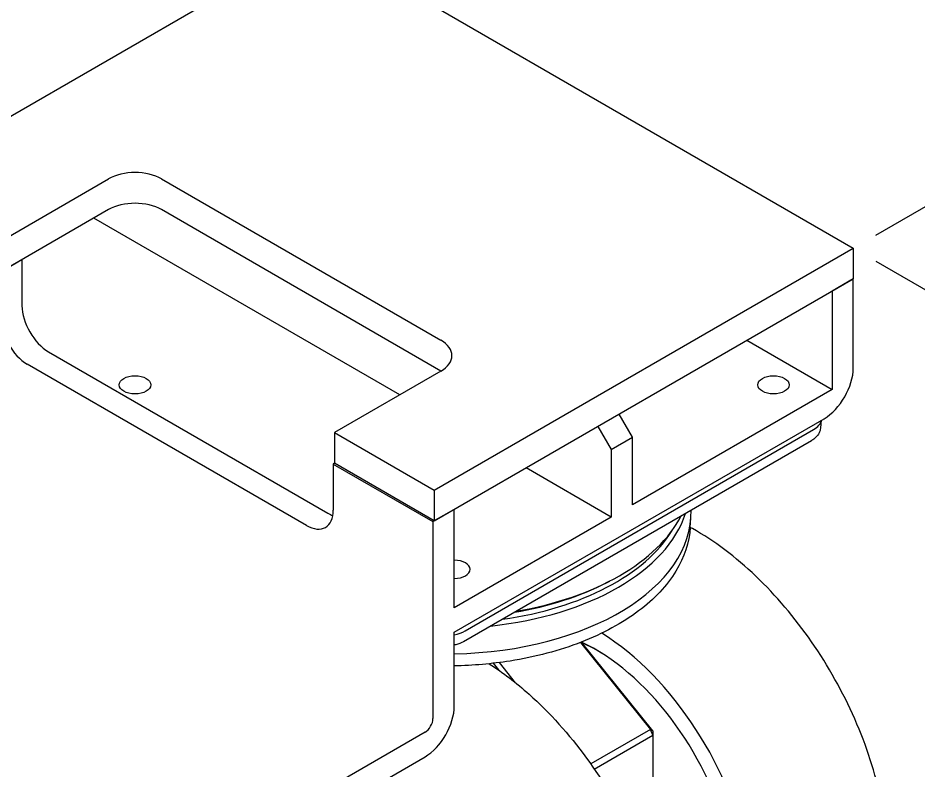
# Model space of a CAD drawing. Header units: millimetres. Extents: x 36 to 2484, y 36 to 1746.
# Drawn here: x 686.3 to 925.5, y 1209 to 1408.7 of the extents above; entities that cross this region are included whole.
import ezdxf

# ---------------------------------------------------------------- set-up
doc = ezdxf.new("R2010")
doc.units = ezdxf.units.MM
doc.header["$LTSCALE"] = 6
doc.layers.add('가는실선_A4', color=7, linetype='Continuous', lineweight=5)
doc.layers.add('굵은실선_A3', color=7, linetype='Continuous', lineweight=18)
doc.styles.add('치수문자_A3(2.5)', font='')
doc.styles.get('치수문자_A3(2.5)').set_extended_font_data('GulimChe')
doc.dimstyles.new('치수_A3(2.5)', dxfattribs={"dimscale": 6, "dimtxt": 2.5, "dimasz": 2.5, "dimexe": 1.5, "dimexo": 1, "dimgap": 0.5, "dimtad": 1, "dimtoh": 1, "dimdec": 1, "dimrnd": 1e-08, "dimdsep": 46, "dimtxsty": '치수문자_A3(2.5)', "dimcen": 0.09, "dimdle": 10, "dimclrd": 8, "dimclre": 8, "dimclrt": 7, "dimadec": 1, "dimazin": 2, "dimtfac": 0.8, "dimtmove": 0, "dimatfit": 3, "dimfxl": 1, "dimtolj": 1, "dimtzin": 0, "dimlwd": -1, "dimlwe": -1, "dimarcsym": 0})

# ---------------------------------------------------------------- blocks, each defined once
blk = doc.blocks.new('*D16')
at = {"layer": 'Defpoints', "color": 0, "transparency": 16777216}
for p in [(908.3, 1347.62), (1191.32, 1184.22), (572.42, 1153.7)]:
    blk.add_point(p, dxfattribs=at)
at = {"layer": '가는실선_A4', "color": 8, "transparency": 16777216}
for p, q in [((914.3, 1344.16), (1200.32, 1179.02)), ((868.43, 997.8), (1178.33, 1176.72)), ((578.42, 1150.24), (864.44, 985.1))]:
    blk.add_line(p, q, dxfattribs=at)
for points in [[(1177.08, 1178.88), (1179.58, 1174.55), (1191.32, 1184.22)], [(867.18, 999.96), (869.68, 995.63), (855.44, 990.3)]]:
    blk.add_solid(points, dxfattribs=at)
at = {"layer": '가는실선_A4', "color": 7, "transparency": 16777216, "insert": (1018.74, 1095.3), "char_height": 15, "attachment_point": 5, "rotation": 30, "style": '치수문자_A3(2.5)'}
blk.add_mtext('\\A1;{\\Q-30.000;\\W0.816;\\H0.816x;475}', dxfattribs=at)
blk = doc.blocks.new('*D17')
at = {"layer": 'Defpoints', "color": 0, "transparency": 16777216}
for p in [(597.26, 1657.94), (484.03, 1592.57), (908.3, 1347.62)]:
    blk.add_point(p, dxfattribs=at)
at = {"layer": '가는실선_A4', "color": 8, "transparency": 16777216}
for p, q in [((490.03, 1596.03), (606.26, 1663.14)), ((1008.53, 1420.49), (610.25, 1650.44)), ((914.3, 1351.08), (1030.52, 1418.19))]:
    blk.add_line(p, q, dxfattribs=at)
for points in [[(611.5, 1652.61), (609, 1648.28), (597.26, 1657.94)], [(1009.78, 1422.66), (1007.28, 1418.33), (1021.52, 1412.99)]]:
    blk.add_solid(points, dxfattribs=at)
at = {"layer": '가는실선_A4', "color": 7, "transparency": 16777216, "insert": (814.02, 1543.48), "char_height": 15, "attachment_point": 5, "rotation": 330, "style": '치수문자_A3(2.5)'}
blk.add_mtext('\\A1;{\\Q30.000;\\W0.816;\\H0.816x;600}', dxfattribs=at)

msp = doc.modelspace()

# ---------------------------------------------------------------- linework, layer by layer
at = {"layer": '굵은실선_A3'}
for p, q in [((762.911, 1427.971), (651.542, 1363.672)), ((770.411, 1427.228), (908.297, 1347.62)), ((682.023, 1349.661), (710.307, 1365.991)), ((724.449, 1365.991), (798.695, 1323.125)), ((710.307, 1357.826), (682.023, 1341.496)), ((798.695, 1314.96), (724.449, 1357.826)), ((787.735, 1308.632), (706.418, 1355.581)), ((796.928, 1283.321), (908.297, 1347.62)), ((908.297, 1347.62), (908.297, 1339.455)), ((681.669, 1341.292), (687.326, 1344.558)), ((687.326, 1344.558), (687.326, 1332.31)), ((796.928, 1275.156), (908.297, 1339.455)), ((908.297, 1339.455), (902.64, 1336.189)), ((908.297, 1315.776), (908.297, 1339.455)), ((902.64, 1336.189), (902.64, 1310.061)), ((880.013, 1323.125), (902.64, 1310.061)), ((694.397, 1320.063), (768.643, 1277.197)), ((762.986, 1273.931), (688.74, 1316.797)), ((798.695, 1314.96), (770.411, 1298.63)), ((902.64, 1310.061), (849.607, 1279.442)), ((802.231, 1245.558), (900.519, 1302.304)), ((849.607, 1297.405), (846.071, 1303.529)), ((899.788, 1301.883), (899.608, 1299.893)), ((805.12, 1245.923), (897.764, 1299.412)), ((840.415, 1300.263), (843.95, 1294.139)), ((770.411, 1298.63), (770.411, 1290.465)), ((770.411, 1298.63), (796.928, 1283.321)), ((843.95, 1294.139), (849.607, 1297.405)), ((849.607, 1279.442), (849.607, 1297.405)), ((897.159, 1296.454), (804.708, 1243.077)), ((843.95, 1294.139), (843.95, 1276.176)), ((770.411, 1290.465), (770.058, 1290.261)), ((770.058, 1290.261), (796.574, 1274.952)), ((770.058, 1290.261), (770.058, 1278.013)), ((796.928, 1275.156), (770.411, 1290.465)), ((843.95, 1276.176), (821.323, 1289.24)), ((796.928, 1283.321), (796.928, 1275.156)), ((802.231, 1278.218), (796.574, 1274.952)), ((802.231, 1252.09), (802.231, 1278.218)), ((843.95, 1276.176), (802.231, 1252.09)), ((864.97, 1273.44), (865.132, 1275.972)), ((796.574, 1274.952), (796.574, 1222.696)), ((842.859, 1258.811), (843.561, 1259.173)), ((802.231, 1225.962), (802.231, 1245.558)), ((835.799, 1242.877), (854.365, 1219.779)), ((854.978, 1219.363), (836.01, 1242.958)), ((812.58, 1237.333), (813.994, 1235.573)), ((818.544, 1232.144), (814.213, 1237.532)), ((794.453, 1219.022), (686.265, 1156.56)), ((854.365, 1219.779), (838.488, 1210.613)), ((839.45, 1209.236), (854.978, 1218.201)), ((854.365, 1219.779), (854.978, 1219.363)), ((854.978, 1218.201), (854.365, 1219.779)), ((854.978, 1219.363), (854.978, 1218.201)), ((854.978, 1218.201), (854.978, 1182.699)), ((686.265, 1150.028), (794.453, 1212.49))]:
    msp.add_line(p, q, dxfattribs=at)
for centre, major_axis, ratio, start_param, end_param in [((717.378, 1361.908), (-10, 0), 0.5773503, 3.9269908, 5.4977871), ((717.378, 1353.744), (10, 0), 0.5773503, 0.7853982, 2.3561945), ((694.397, 1328.228), (-5, 8.66), 0.5773503, 0.7853982, 2.3561945), ((688.74, 1324.962), (5, -8.66), 0.5773503, 3.9269908, 5.4977871), ((791.624, 1319.042), (10, 0), 0.5773503, 5.4977871, 7.0685835), ((900.519, 1311.286), (-5.5, -9.526), 0.5773503, 0.7853982, 2.3561945), ((892.794, 1302.265), (7.019, 0), 0.575771, 5.4991567, 6.1872975), ((762.986, 1282.096), (5, -8.66), 0.5773503, 5.4977871, 7.0685835), ((800.177, 1277.362), (65, 0), 0.5773503, 4.7439944, 6.2997428), ((768.643, 1285.362), (-5, 8.66), 0.5773503, 2.3561945, 2.5403284), ((800.177, 1283.895), (64.581, 0), 0.5773503, 4.8949222, 6.1006521), ((800.177, 1287.159), (65.052, 0), 0.5773503, 5.0011481, 5.9944262), ((800.177, 1284.711), (63.528, 0), 0.5773503, 4.9488482, 5.9465534), ((802.231, 1262.296), (4.188, 0), 0.5773503, 4.712389, 7.8539816), ((800.177, 1286.344), (64, 0), 0.5773503, 4.9987455, 5.442448), ((800.177, 1248.793), (-7, 0), 0.5789338, 1.8686094, 2.354825), ((839.775, 1198.162), (29.5, -51.095), 0.5773503, 5.9846106, 8.5991055), ((803.708, 1244.809), (1, -1.732), 0.5773503, 6.2771118, 6.2831853), ((839.775, 1198.162), (26.25, -45.466), 0.5773503, 6.0605848, 8.7402573), ((840.481, 1198.57), (25.724, -44.555), 0.5773503, 2.3099627, 2.4753132), ((794.453, 1221.471), (-5.5, -9.526), 0.5773503, 0.7853982, 2.3561945), ((794.453, 1221.471), (1.5, 2.598), 0.5773503, 3.9269908, 5.4977871)]:
    msp.add_ellipse(centre, major_axis=major_axis, ratio=ratio, start_param=start_param, end_param=end_param, dxfattribs=at)
for centre in [(717.378, 1311.286), (887.084, 1311.286)]:
    msp.add_ellipse(centre, major_axis=(4.188, 0), ratio=0.5773503, dxfattribs=at)
for points, knots in [([(899.59, 1299.749), (899.535, 1299.335), (899.407, 1298.923), (899.002, 1298.11), (898.705, 1297.711), (898.017, 1297.025), (897.624, 1296.727), (897.192, 1296.474)], [0.01838968, 0.01838968, 0.01838968, 0.01838968, 0.16923032, 0.16923032, 0.34083482, 0.34083482, 0.50846807, 0.50846807, 0.50846807, 0.50846807]), ([(864.97, 1273.44), (864.713, 1269.444), (863.399, 1265.493), (858.796, 1257.955), (855.428, 1254.386), (846.932, 1247.99), (841.753, 1245.188), (830.168, 1240.69), (823.761, 1238.999), (812.226, 1237.178), (807.238, 1236.744), (802.231, 1236.651)], [5.5348535, 5.5348535, 5.5348535, 5.5348535, 5.8367883, 5.8367883, 6.1520883, 6.1520883, 6.4766299, 6.4766299, 6.8016435, 6.8016435, 7.0364816, 7.0364816, 7.0364816, 7.0364816]), ([(905.495, 1151.554), (908.977, 1154.66), (911.739, 1158.654), (915.877, 1168.277), (917.11, 1174.03), (917.827, 1186.725), (917.223, 1193.717), (914.228, 1208.051), (911.837, 1215.391), (905.545, 1229.677), (901.654, 1236.623), (892.748, 1249.473), (887.736, 1255.376), (877.032, 1265.574), (871.339, 1269.863), (865.36, 1273.203), (865.164, 1273.311), (864.968, 1273.418)], [5.617205, 5.617205, 5.617205, 5.617205, 5.9045507, 5.9045507, 6.2200823, 6.2200823, 6.550915, 6.550915, 6.8816686, 6.8816686, 7.2107236, 7.2107236, 7.5396562, 7.5396562, 7.8701224, 7.8701224, 7.8813127, 7.8813127, 7.8813127, 7.8813127]), ([(804.701, 1243.074), (804.078, 1242.714), (803.365, 1242.439), (802.487, 1242.222), (802.36, 1242.194), (802.231, 1242.168)], [0, 0, 0, 0, 0.24077359, 0.24077359, 0.28098218, 0.28098218, 0.28098218, 0.28098218]), ([(811.551, 1237.22), (815.153, 1234.891), (818.698, 1232.165), (827.583, 1224.22), (832.744, 1218.479), (841.97, 1205.887), (846.039, 1199.044), (852.715, 1184.906), (855.321, 1177.615), (858.801, 1163.245), (859.669, 1156.171), (859.482, 1142.907), (858.425, 1136.714), (854.344, 1126.058), (851.377, 1121.529), (847.519, 1118.084), (847.516, 1118.081), (847.512, 1118.078)], [4.7723471, 4.7723471, 4.7723471, 4.7723471, 4.9801187, 4.9801187, 5.3108723, 5.3108723, 5.6399273, 5.6399273, 5.9688599, 5.9688599, 6.299326, 6.299326, 6.6306331, 6.6306331, 6.9488756, 6.9488756, 6.9491656, 6.9491656, 6.9491656, 6.9491656])]:
    msp.add_open_spline(points, degree=3, knots=knots, dxfattribs=at)

# ---------------------------------------------------------------- dimensions: what is measured, and where the dimension line sits
at = {"layer": '가는실선_A4', "color": 8, "true_color": 0x808080}
for base, p1, p2, angle, text, picture, middle in [((597.26, 1657.941), (908.297, 1347.62), (484.033, 1592.569), 330, '{\\Q30.000;\\W0.816;\\H0.816x;<>}', '*D17', (809.393, 1535.466)), ((1191.319, 1184.217), (572.421, 1153.702), (908.297, 1347.62), 210, '{\\Q-30.000;\\W0.816;\\H0.816x;<>}', '*D16', (1023.381, 1087.258))]:
    dim = msp.add_linear_dim(base=base, p1=p1, p2=p2, angle=angle, text=text, dimstyle='치수_A3(2.5)', override={"dimgap": 0.5, "dimtoh": 0, "dimdec": 1, "dimlfac": 1.224745, "dimtol": 0, "dimlim": 0, "dimtp": 0, "dimtm": 0, "dimtdec": 2, "dimtofl": 0, "dimatfit": 1}, dxfattribs=at)
    dim.commit()
    dim.dimension.update_dxf_attribs({"geometry": picture, "text_midpoint": middle, "dimtype": 160})

doc.saveas('drawing.dxf')
